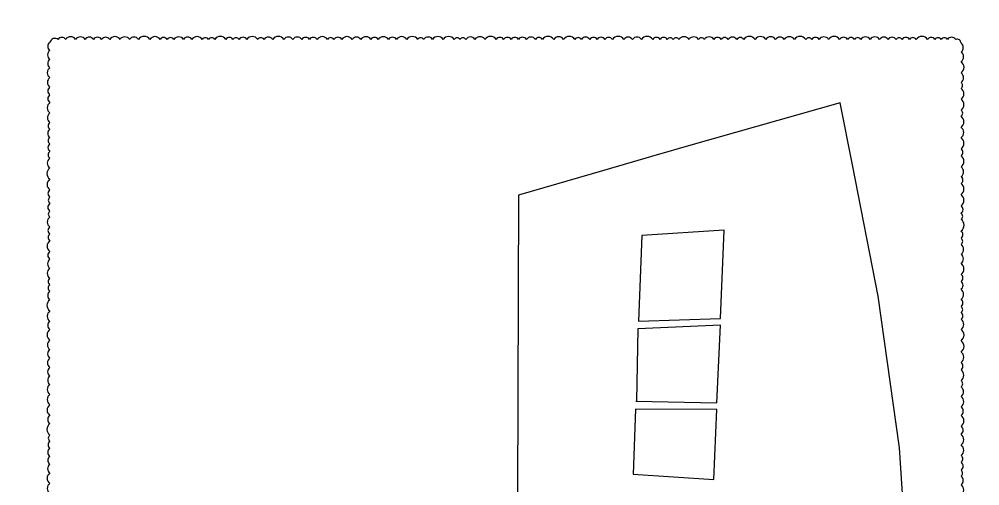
# Model space of a CAD drawing. Header units: metres. Extents: x 325971 to 582574, y 4156069 to 4412673.
# Drawn here: x 468157 to 479273, y 4271602 to 4277002 of the extents above; entities that cross this region are included whole.
import ezdxf

# ---------------------------------------------------------------- set-up
doc = ezdxf.new("R2010")
doc.units = ezdxf.units.M
doc.layers.get('0').update_dxf_attribs({"color": 5, "lineweight": 0})
doc.layers.add('0_IFC_Elevation_5', color=252, linetype='Continuous')
doc.layers.add('1_IFC_Concrete_Section', color=50, linetype='Continuous')

# ---------------------------------------------------------------- blocks, each defined once
blk = doc.blocks.new('arazi')
at = {"color": 40, "true_color": 0xf8d731}
blk.add_lwpolyline([(0, 0), (4613, 1), (4632, 678), (4537, 2258), (4422, 4022), (4175, 5779), (3877, 7296), (3736, 8016), (2033, 7531), (1550, 7393), (1011, 7237), (12, 6948), (3, 3479), (0, 0)], close=True, dxfattribs=at)
at = {"layer": '0_IFC_Elevation_5', "elevation": -128302}
for points in [[(1403, 5490), (2349, 5518), (2394, 6543), (1440, 6480)], [(1338, 3716), (2273, 3656), (2306, 4466), (1366, 4470)]]:
    blk.add_lwpolyline(points, close=True, dxfattribs=at)
blk.add_lwpolyline([(1370, 4561), (2309, 4544), (2350, 5443), (1393, 5399), (1378, 4561)], dxfattribs=at)

msp = doc.modelspace()

# ---------------------------------------------------------------- linework, layer by layer
msp.add_circle((454272, 4284371, -128302), 128302)

# ---------------------------------------------------------------- next in the draw order: block references
at = {"layer": '1_IFC_Concrete_Section'}
msp.add_blockref('arazi', (473922, 4268019), dxfattribs=at)

# ---------------------------------------------------------------- next in the draw order: linework, layer by layer
msp.add_lwpolyline([(479056, 4271496, 0.520567), (479056, 4271613, 0.520567), (479056, 4271713, 0.520567), (479056, 4271781, 0.520567), (479056, 4271876, 0.520567), (479056, 4271952, 0.520567), (479056, 4272074, 0.520567), (479056, 4272197, 0.520567), (479056, 4272292, 0.520567), (479056, 4272416, 0.520567), (479056, 4272515, 0.520567), (479056, 4272635, 0.520567), (479056, 4272746, 0.520567), (479056, 4272820, 0.520567), (479056, 4272943, 0.520567), (479056, 4273028, 0.520567), (479056, 4273150, 0.520567), (479056, 4273281, 0.520567), (479056, 4273412, 0.520567), (479056, 4273529, 0.520567), (479056, 4273606, 0.520567), (479056, 4273677, 0.520567), (479056, 4273760, 0.520567), (479056, 4273875, 0.520567), (479056, 4273966, 0.520567), (479056, 4274048, 0.520567), (479056, 4274177, 0.520567), (479056, 4274281, 0.520567), (479056, 4274395, 0.520567), (479056, 4274467, 0.520567), (479056, 4274551, 0.520567), (479056, 4274684, 0.520567), (479056, 4274755, 0.520567), (479056, 4274842, 0.520567), (479056, 4274972, 0.520567), (479056, 4275100, 0.520567), (479056, 4275180, 0.520567), (479056, 4275293, 0.520567), (479056, 4275421, 0.520567), (479056, 4275502, 0.520567), (479056, 4275632, 0.520567), (479056, 4275750, 0.520567), (479056, 4275878, 0.520567), (479056, 4275950, 0.520567), (479056, 4276076, 0.520567), (479056, 4276201, 0.520567), (479056, 4276270, 0.520567), (479056, 4276380, 0.520567), (479056, 4276511, 0.520567), (479056, 4276624, 0.520567), (479056, 4276724, 0.520567), (478994, 4276769, 0.520567), (478899, 4276769, 0.520567), (478827, 4276769, 0.520567), (478753, 4276769, 0.520567), (478669, 4276769, 0.520567), (478537, 4276769, 0.520567), (478459, 4276769, 0.520567), (478373, 4276769, 0.520567), (478304, 4276769, 0.520567), (478211, 4276769, 0.520567), (478113, 4276769, 0.520567), (478005, 4276769, 0.520567), (477897, 4276769, 0.520567), (477822, 4276769, 0.520567), (477742, 4276769, 0.520567), (477651, 4276769, 0.520567), (477523, 4276769, 0.520567), (477414, 4276769, 0.520567), (477329, 4276769, 0.520567), (477259, 4276769, 0.520567), (477128, 4276769, 0.520567), (477010, 4276769, 0.520567), (476909, 4276769, 0.520567), (476796, 4276769, 0.520567), (476672, 4276769, 0.520567), (476542, 4276769, 0.520567), (476462, 4276769, 0.520567), (476361, 4276769, 0.520567), (476281, 4276769, 0.520567), (476194, 4276769, 0.520567), (476086, 4276769, 0.520567), (476017, 4276769, 0.520567), (475908, 4276769, 0.520567), (475792, 4276769, 0.520567), (475725, 4276769, 0.520567), (475656, 4276769, 0.520567), (475573, 4276769, 0.520567), (475488, 4276769, 0.520567), (475358, 4276769, 0.520567), (475254, 4276769, 0.520567), (475154, 4276769, 0.520567), (475021, 4276769, 0.520567), (474935, 4276769, 0.520567), (474845, 4276769, 0.520567), (474759, 4276769, 0.520567), (474662, 4276769, 0.520567), (474587, 4276769, 0.520567), (474457, 4276769, 0.520567), (474343, 4276769, 0.520567), (474211, 4276769, 0.520567), (474130, 4276769, 0.520567), (474027, 4276769, 0.520567), (473934, 4276769, 0.520567), (473851, 4276769, 0.520567), (473763, 4276769, 0.520567), (473676, 4276769, 0.520567), (473547, 4276769, 0.520567), (473431, 4276769, 0.520567), (473326, 4276769, 0.520567), (473257, 4276769, 0.520567), (473190, 4276769, 0.520567), (473064, 4276769, 0.520567), (472941, 4276769, 0.520567), (472837, 4276769, 0.520567), (472769, 4276769, 0.520567), (472642, 4276769, 0.520567), (472523, 4276769, 0.520567), (472430, 4276769, 0.520567), (472312, 4276769, 0.520567), (472227, 4276769, 0.520567), (472111, 4276769, 0.520567), (472010, 4276769, 0.520567), (471890, 4276769, 0.520567), (471799, 4276769, 0.520567), (471724, 4276769, 0.520567), (471604, 4276769, 0.520567), (471516, 4276769, 0.520567), (471427, 4276769, 0.520567), (471323, 4276769, 0.520567), (471221, 4276769, 0.520567), (471091, 4276769, 0.520567), (470990, 4276769, 0.520567), (470917, 4276769, 0.520567), (470792, 4276769, 0.520567), (470702, 4276769, 0.520567), (470631, 4276769, 0.520567), (470548, 4276769, 0.520567), (470420, 4276769, 0.520567), (470348, 4276769, 0.520567), (470276, 4276769, 0.520567), (470155, 4276769, 0.520567), (470058, 4276769, 0.520567), (469948, 4276769, 0.520567), (469869, 4276769, 0.520567), (469788, 4276769, 0.520567), (469669, 4276769, 0.520567), (469537, 4276769, 0.520567), (469435, 4276769, 0.520567), (469324, 4276769, 0.520567), (469205, 4276769, 0.520567), (469111, 4276769, 0.520567), (469016, 4276769, 0.520567), (468920, 4276769, 0.520567), (468810, 4276769, 0.520567), (468695, 4276769, 0.520567), (468609, 4276769, 0.520567), (468512, 4276735, 0.520567), (468512, 4276641, 0.520567), (468512, 4276537, 0.520567), (468512, 4276440, 0.520567), (468512, 4276326, 0.520567), (468512, 4276216, 0.520567), (468512, 4276126, 0.520567), (468512, 4276036, 0.520567), (468512, 4275917, 0.520567), (468512, 4275806, 0.520567), (468512, 4275728, 0.520567), (468512, 4275633, 0.520567), (468512, 4275560, 0.520567), (468512, 4275472, 0.520567), (468512, 4275393, 0.520567), (468512, 4275280, 0.520567), (468512, 4275149, 0.520567), (468512, 4275026, 0.520567), (468512, 4274942, 0.520567), (468512, 4274871, 0.520567), (468512, 4274780, 0.520567), (468512, 4274711, 0.520567), (468512, 4274598, 0.520567), (468512, 4274515, 0.520567), (468512, 4274439, 0.520567), (468512, 4274314, 0.520567), (468512, 4274224, 0.520567), (468512, 4274120, 0.520567), (468512, 4274003, 0.520567), (468512, 4273929, 0.520567), (468512, 4273853, 0.520567), (468512, 4273756, 0.520567), (468512, 4273625, 0.520567), (468512, 4273505, 0.520567), (468512, 4273412, 0.520567), (468512, 4273287, 0.520567), (468512, 4273178, 0.520567), (468512, 4273079, 0.520567), (468512, 4272971, 0.520567), (468512, 4272871, 0.520567), (468512, 4272774, 0.520567), (468512, 4272660, 0.520567), (468512, 4272540, 0.520567), (468512, 4272417, 0.520567), (468512, 4272321, 0.520567), (468512, 4272189, 0.520567), (468512, 4272117, 0.520567), (468512, 4272035, 0.520567), (468512, 4271942, 0.520567), (468512, 4271850, 0.520567), (468512, 4271750, 0.520567), (468512, 4271629, 0.520567), (468512, 4271515, 0.520567)], format="xyb", dxfattribs=at)

doc.saveas('drawing.dxf')
